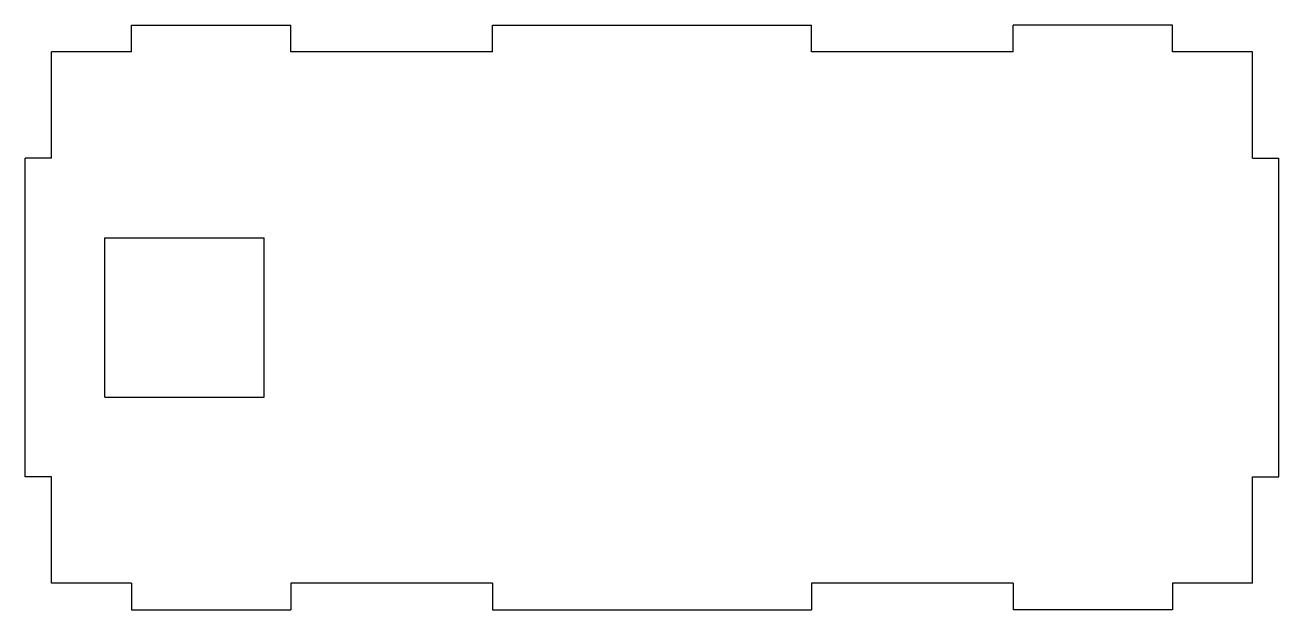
# Model space of a CAD drawing. Header units: millimetres. Extents: x -118 to 118, y -55 to 55.
import ezdxf

# ---------------------------------------------------------------- set-up
doc = ezdxf.new("R2010")
doc.units = ezdxf.units.MM

msp = doc.modelspace()

# ---------------------------------------------------------------- linework, layer by layer
at = {"color": 7, "linetype": 'Continuous', "lineweight": 25}
for p, q in [((-98, 50), (-98, 55)), ((-98, 55), (-68, 55)), ((-68, 50), (-68, 55)), ((-30, 50), (-30, 55)), ((-30, 55), (30, 55)), ((30, 50), (30, 55)), ((68, 50), (68, 55)), ((98, 55), (68, 55)), ((98, 50), (98, 55)), ((-113, 30), (-113, 50)), ((-98, 50), (-113, 50)), ((-30, 50), (-68, 50)), ((68, 50), (30, 50)), ((113, 50), (98, 50)), ((113, 30), (113, 50)), ((-118, -30), (-118, 30)), ((-113, 30), (-118, 30)), ((113, 30), (118, 30)), ((118, -30), (118, 30)), ((-103, 15), (-73, 15)), ((-103, -15), (-103, 15)), ((-73, -15), (-73, 15)), ((-103, -15), (-73, -15)), ((-113, -30), (-118, -30)), ((-113, -50), (-113, -30)), ((113, -30), (118, -30)), ((113, -50), (113, -30)), ((-98, -50), (-113, -50)), ((-98, -50), (-98, -55)), ((-30, -50), (-68, -50)), ((-68, -50), (-68, -55)), ((-30, -50), (-30, -55)), ((30, -50), (30, -55)), ((68, -50), (30, -50)), ((68, -50), (68, -55)), ((98, -50), (98, -55)), ((113, -50), (98, -50)), ((-98, -55), (-68, -55)), ((-30, -55), (30, -55)), ((98, -55), (68, -55))]:
    msp.add_line(p, q, dxfattribs=at)

doc.saveas('drawing.dxf')
